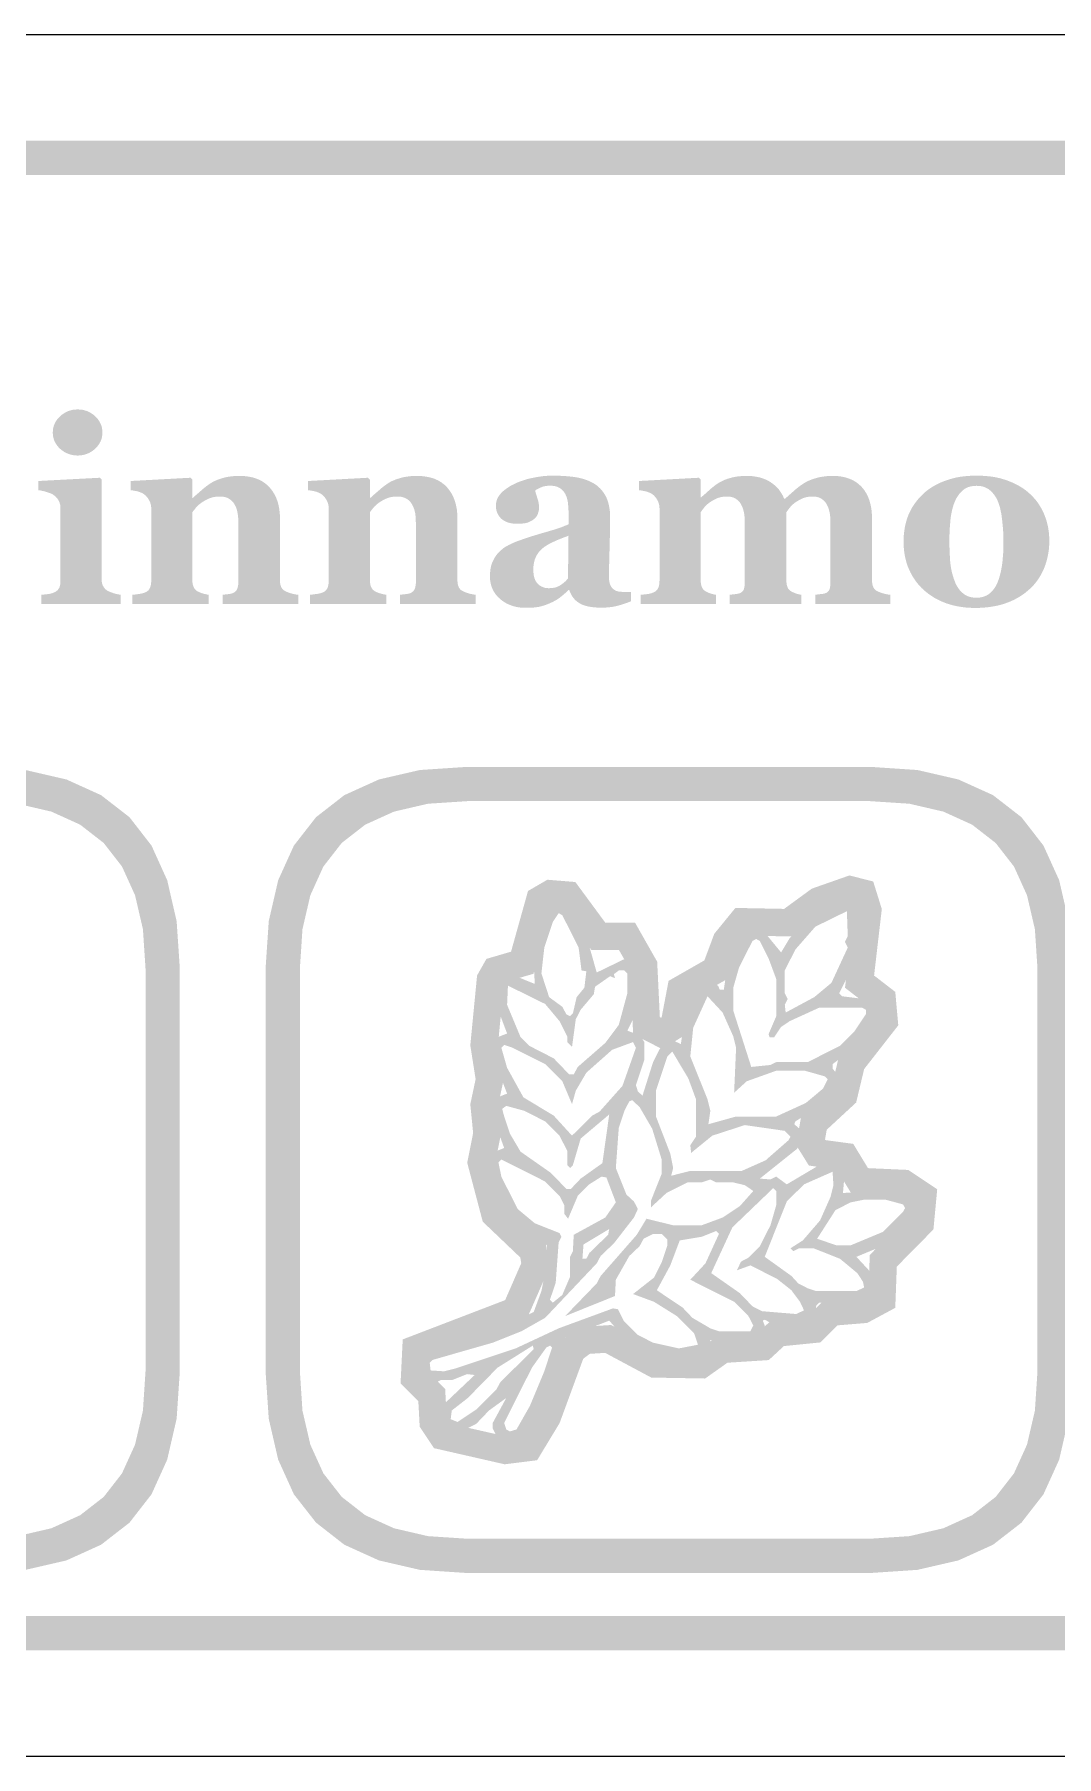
# Model space of a CAD drawing. Header units: millimetres. Extents: x 6 to 594, y 82 to 394.
# Drawn here: x 308.81 to 320.72, y 211.96 to 232.04 of the extents above; entities that cross this region are included whole.
import ezdxf

# ---------------------------------------------------------------- set-up
doc = ezdxf.new("R2010")
doc.units = ezdxf.units.MM
doc.layers.add('CUT', color=1, linetype='Continuous')
doc.layers.add('RASTER', color=7, linetype='Continuous')

msp = doc.modelspace()

# ---------------------------------------------------------------- hatches: boundary and pattern name
at = {"layer": 'RASTER'}
h = msp.add_hatch(color=7, dxfattribs=at)
h.paths.add_polyline_path([(295.8, 228.6), (295.834, 229.116), (295.938, 229.563), (296.109, 229.941), (296.35, 230.25), (296.659, 230.491), (297.038, 230.663), (297.484, 230.766), (298, 230.8), (355.2, 230.8), (355.716, 230.766), (356.163, 230.663), (356.541, 230.491), (356.85, 230.25), (357.091, 229.941), (357.263, 229.563), (357.366, 229.116), (357.4, 228.6), (357.4, 215.4), (357.366, 214.884), (357.263, 214.438), (357.091, 214.059), (356.85, 213.75), (356.541, 213.509), (356.163, 213.337), (355.716, 213.234), (355.2, 213.2), (298, 213.2), (297.484, 213.234), (297.038, 213.337), (296.659, 213.509), (296.35, 213.75), (296.109, 214.059), (295.938, 214.438), (295.834, 214.884), (295.8, 215.4)])
h.paths.add_polyline_path([(296.2, 228.6), (296.2, 215.4), (296.228, 214.978), (296.313, 214.613), (296.453, 214.303), (296.65, 214.05), (296.903, 213.853), (297.213, 213.712), (297.578, 213.628), (298, 213.6), (355.2, 213.6), (355.622, 213.628), (355.988, 213.712), (356.297, 213.853), (356.55, 214.05), (356.747, 214.303), (356.888, 214.613), (356.972, 214.978), (357, 215.4), (357, 228.6), (356.972, 229.022), (356.888, 229.388), (356.747, 229.697), (356.55, 229.95), (356.297, 230.147), (355.988, 230.288), (355.622, 230.372), (355.2, 230.4), (298, 230.4), (297.578, 230.372), (297.213, 230.288), (296.903, 230.147), (296.65, 229.95), (296.453, 229.697), (296.313, 229.388), (296.228, 229.022), (296.2, 228.6)])
h = msp.add_hatch(color=7, dxfattribs=at)
h.paths.add_polyline_path([(309.811, 225.4), (308.886, 225.4), (308.886, 225.507), (308.895, 225.508), (308.905, 225.508), (308.914, 225.509), (308.923, 225.51), (308.933, 225.511), (308.942, 225.512), (308.951, 225.513), (308.96, 225.514), (308.969, 225.515), (308.978, 225.517), (308.986, 225.518), (308.994, 225.52), (309.002, 225.522), (309.01, 225.524), (309.017, 225.526), (309.023, 225.529), (309.035, 225.534), (309.045, 225.539), (309.055, 225.544), (309.063, 225.55), (309.071, 225.557), (309.078, 225.564), (309.084, 225.571), (309.089, 225.579), (309.094, 225.588), (309.098, 225.597), (309.101, 225.607), (309.104, 225.618), (309.106, 225.629), (309.107, 225.641), (309.108, 225.653), (309.108, 225.667), (309.108, 226.519), (309.108, 226.532), (309.107, 226.544), (309.105, 226.556), (309.102, 226.567), (309.099, 226.578), (309.095, 226.589), (309.09, 226.599), (309.085, 226.609), (309.079, 226.619), (309.072, 226.628), (309.066, 226.636), (309.058, 226.644), (309.051, 226.652), (309.043, 226.659), (309.035, 226.665), (309.026, 226.671), (309.019, 226.676), (309.011, 226.68), (309.003, 226.684), (308.993, 226.689), (308.983, 226.693), (308.971, 226.697), (308.959, 226.701), (308.946, 226.705), (308.933, 226.709), (308.92, 226.713), (308.908, 226.716), (308.895, 226.718), (308.883, 226.721), (308.872, 226.723), (308.86, 226.724), (308.849, 226.726), (308.849, 226.833), (309.567, 226.871), (309.589, 226.849), (309.589, 225.686), (309.589, 225.673), (309.59, 225.661), (309.592, 225.649), (309.594, 225.638), (309.597, 225.628), (309.601, 225.617), (309.606, 225.608), (309.611, 225.598), (309.617, 225.59), (309.623, 225.582), (309.63, 225.574), (309.637, 225.567), (309.646, 225.561), (309.654, 225.555), (309.664, 225.55), (309.674, 225.545), (309.681, 225.542), (309.689, 225.539), (309.697, 225.536), (309.704, 225.533), (309.713, 225.53), (309.721, 225.527), (309.729, 225.524), (309.738, 225.522), (309.747, 225.519), (309.756, 225.517), (309.765, 225.515), (309.774, 225.513), (309.783, 225.511), (309.793, 225.509), (309.802, 225.508), (309.811, 225.507)])
h.paths.add_polyline_path([(309.598, 227.398), (309.596, 227.371), (309.592, 227.344), (309.586, 227.319), (309.576, 227.295), (309.564, 227.272), (309.549, 227.25), (309.532, 227.228), (309.512, 227.208), (309.49, 227.19), (309.467, 227.174), (309.443, 227.161), (309.418, 227.15), (309.392, 227.141), (309.366, 227.135), (309.338, 227.131), (309.309, 227.13), (309.28, 227.131), (309.252, 227.135), (309.225, 227.141), (309.199, 227.15), (309.174, 227.161), (309.15, 227.174), (309.127, 227.19), (309.105, 227.208), (309.085, 227.228), (309.067, 227.25), (309.052, 227.272), (309.04, 227.295), (309.031, 227.319), (309.024, 227.344), (309.02, 227.371), (309.019, 227.398), (309.02, 227.425), (309.024, 227.452), (309.031, 227.477), (309.04, 227.501), (309.052, 227.525), (309.067, 227.547), (309.085, 227.568), (309.105, 227.588), (309.127, 227.607), (309.15, 227.623), (309.174, 227.637), (309.199, 227.648), (309.225, 227.656), (309.252, 227.663), (309.28, 227.666), (309.309, 227.668), (309.338, 227.666), (309.366, 227.663), (309.393, 227.656), (309.419, 227.648), (309.444, 227.637), (309.468, 227.623), (309.491, 227.607), (309.513, 227.588), (309.533, 227.568), (309.55, 227.547), (309.564, 227.525), (309.576, 227.501), (309.586, 227.477), (309.592, 227.452), (309.596, 227.425), (309.598, 227.398)])
for points in [[(311.88, 225.4), (310.998, 225.4), (310.998, 225.507), (311.005, 225.508), (311.013, 225.508), (311.02, 225.509), (311.029, 225.51), (311.037, 225.511), (311.046, 225.512), (311.056, 225.513), (311.065, 225.514), (311.075, 225.515), (311.084, 225.517), (311.092, 225.518), (311.1, 225.52), (311.107, 225.522), (311.114, 225.524), (311.12, 225.526), (311.125, 225.529), (311.133, 225.533), (311.14, 225.538), (311.146, 225.543), (311.152, 225.549), (311.157, 225.555), (311.162, 225.561), (311.166, 225.568), (311.169, 225.576), (311.172, 225.584), (311.175, 225.593), (311.177, 225.603), (311.179, 225.614), (311.181, 225.626), (311.182, 225.638), (311.182, 225.652), (311.183, 225.667), (311.183, 226.352), (311.182, 226.388), (311.179, 226.422), (311.175, 226.454), (311.169, 226.483), (311.161, 226.51), (311.152, 226.535), (311.14, 226.557), (311.128, 226.577), (311.113, 226.595), (311.097, 226.61), (311.079, 226.623), (311.06, 226.634), (311.039, 226.642), (311.016, 226.648), (310.992, 226.651), (310.966, 226.652), (310.951, 226.652), (310.937, 226.651), (310.923, 226.65), (310.909, 226.648), (310.896, 226.646), (310.882, 226.643), (310.869, 226.639), (310.857, 226.635), (310.844, 226.63), (310.831, 226.625), (310.819, 226.619), (310.807, 226.613), (310.794, 226.607), (310.782, 226.599), (310.77, 226.592), (310.758, 226.584), (310.747, 226.576), (310.738, 226.569), (310.728, 226.561), (310.719, 226.554), (310.711, 226.546), (310.703, 226.539), (310.696, 226.531), (310.69, 226.524), (310.683, 226.516), (310.677, 226.509), (310.672, 226.501), (310.666, 226.495), (310.661, 226.488), (310.656, 226.482), (310.651, 226.475), (310.646, 226.469), (310.646, 225.683), (310.647, 225.67), (310.647, 225.658), (310.648, 225.647), (310.65, 225.636), (310.652, 225.625), (310.655, 225.615), (310.658, 225.606), (310.661, 225.597), (310.665, 225.589), (310.67, 225.581), (310.675, 225.574), (310.68, 225.567), (310.687, 225.561), (310.694, 225.555), (310.701, 225.55), (310.709, 225.545), (310.715, 225.542), (310.722, 225.539), (310.729, 225.536), (310.736, 225.533), (310.743, 225.53), (310.751, 225.527), (310.759, 225.524), (310.768, 225.522), (310.777, 225.519), (310.785, 225.517), (310.794, 225.515), (310.803, 225.513), (310.811, 225.511), (310.82, 225.509), (310.828, 225.508), (310.837, 225.507), (310.837, 225.4), (309.946, 225.4), (309.946, 225.507), (309.955, 225.508), (309.965, 225.509), (309.974, 225.509), (309.983, 225.51), (309.992, 225.511), (310.002, 225.513), (310.011, 225.514), (310.02, 225.515), (310.029, 225.516), (310.038, 225.518), (310.047, 225.519), (310.055, 225.521), (310.063, 225.523), (310.07, 225.525), (310.077, 225.527), (310.084, 225.529), (310.095, 225.533), (310.105, 225.538), (310.115, 225.543), (310.123, 225.549), (310.131, 225.556), (310.138, 225.563), (310.143, 225.571), (310.148, 225.579), (310.152, 225.587), (310.156, 225.597), (310.159, 225.607), (310.162, 225.618), (310.163, 225.629), (310.165, 225.641), (310.166, 225.653), (310.166, 225.667), (310.166, 226.519), (310.166, 226.53), (310.164, 226.542), (310.163, 226.553), (310.16, 226.564), (310.157, 226.575), (310.153, 226.586), (310.148, 226.597), (310.142, 226.608), (310.136, 226.619), (310.13, 226.629), (310.123, 226.639), (310.115, 226.648), (310.107, 226.657), (310.099, 226.665), (310.09, 226.673), (310.081, 226.68), (310.074, 226.685), (310.067, 226.689), (310.059, 226.693), (310.051, 226.696), (310.043, 226.7), (310.034, 226.703), (310.024, 226.707), (310.014, 226.71), (310.004, 226.712), (309.994, 226.715), (309.983, 226.717), (309.972, 226.719), (309.961, 226.721), (309.949, 226.723), (309.938, 226.724), (309.926, 226.726), (309.926, 226.833), (310.624, 226.871), (310.646, 226.849), (310.646, 226.636), (310.652, 226.636), (310.663, 226.646), (310.674, 226.656), (310.685, 226.666), (310.698, 226.677), (310.71, 226.688), (310.724, 226.699), (310.737, 226.712), (310.752, 226.724), (310.766, 226.737), (310.781, 226.749), (310.795, 226.76), (310.808, 226.771), (310.822, 226.781), (310.835, 226.79), (310.848, 226.799), (310.86, 226.808), (310.874, 226.816), (310.889, 226.825), (310.906, 226.833), (310.923, 226.84), (310.941, 226.848), (310.961, 226.855), (310.981, 226.861), (311.002, 226.868), (311.024, 226.874), (311.047, 226.879), (311.07, 226.883), (311.093, 226.886), (311.117, 226.889), (311.141, 226.891), (311.165, 226.892), (311.19, 226.893), (311.248, 226.891), (311.302, 226.884), (311.352, 226.874), (311.399, 226.859), (311.442, 226.84), (311.481, 226.816), (311.516, 226.789), (311.548, 226.757), (311.576, 226.722), (311.6, 226.684), (311.621, 226.643), (311.638, 226.6), (311.651, 226.553), (311.66, 226.504), (311.666, 226.452), (311.667, 226.398), (311.667, 225.68), (311.668, 225.667), (311.668, 225.654), (311.67, 225.642), (311.671, 225.631), (311.674, 225.621), (311.676, 225.611), (311.68, 225.602), (311.683, 225.593), (311.688, 225.586), (311.693, 225.578), (311.699, 225.571), (311.707, 225.564), (311.715, 225.558), (311.723, 225.552), (311.733, 225.547), (311.744, 225.542), (311.75, 225.54), (311.756, 225.537), (311.763, 225.534), (311.77, 225.532), (311.777, 225.529), (311.785, 225.527), (311.793, 225.524), (311.801, 225.522), (311.81, 225.519), (311.819, 225.517), (311.829, 225.515), (311.838, 225.513), (311.848, 225.511), (311.858, 225.509), (311.869, 225.508), (311.88, 225.507)], [(313.95, 225.4), (313.068, 225.4), (313.068, 225.507), (313.075, 225.508), (313.082, 225.508), (313.09, 225.509), (313.099, 225.51), (313.107, 225.511), (313.116, 225.512), (313.125, 225.513), (313.135, 225.514), (313.145, 225.515), (313.154, 225.517), (313.162, 225.518), (313.17, 225.52), (313.177, 225.522), (313.184, 225.524), (313.19, 225.526), (313.195, 225.529), (313.203, 225.533), (313.209, 225.538), (313.216, 225.543), (313.222, 225.549), (313.227, 225.555), (313.231, 225.561), (313.236, 225.568), (313.239, 225.576), (313.242, 225.584), (313.245, 225.593), (313.247, 225.603), (313.249, 225.614), (313.25, 225.626), (313.252, 225.638), (313.252, 225.652), (313.252, 225.667), (313.252, 226.352), (313.251, 226.388), (313.249, 226.422), (313.245, 226.454), (313.239, 226.483), (313.231, 226.51), (313.221, 226.535), (313.21, 226.557), (313.197, 226.577), (313.183, 226.595), (313.167, 226.61), (313.149, 226.623), (313.129, 226.634), (313.108, 226.642), (313.086, 226.648), (313.061, 226.651), (313.036, 226.652), (313.021, 226.652), (313.007, 226.651), (312.993, 226.65), (312.979, 226.648), (312.965, 226.646), (312.952, 226.643), (312.939, 226.639), (312.926, 226.635), (312.914, 226.63), (312.901, 226.625), (312.889, 226.619), (312.876, 226.613), (312.864, 226.607), (312.852, 226.599), (312.84, 226.592), (312.828, 226.584), (312.817, 226.576), (312.807, 226.569), (312.798, 226.561), (312.789, 226.554), (312.781, 226.546), (312.773, 226.539), (312.766, 226.531), (312.759, 226.524), (312.753, 226.516), (312.747, 226.509), (312.741, 226.501), (312.736, 226.495), (312.731, 226.488), (312.726, 226.482), (312.721, 226.475), (312.716, 226.469), (312.716, 225.683), (312.716, 225.67), (312.717, 225.658), (312.718, 225.647), (312.72, 225.636), (312.722, 225.625), (312.724, 225.615), (312.727, 225.606), (312.731, 225.597), (312.735, 225.589), (312.739, 225.581), (312.745, 225.574), (312.75, 225.567), (312.757, 225.561), (312.764, 225.555), (312.771, 225.55), (312.779, 225.545), (312.785, 225.542), (312.792, 225.539), (312.798, 225.536), (312.806, 225.533), (312.813, 225.53), (312.821, 225.527), (312.829, 225.524), (312.838, 225.522), (312.847, 225.519), (312.855, 225.517), (312.864, 225.515), (312.873, 225.513), (312.881, 225.511), (312.89, 225.509), (312.898, 225.508), (312.907, 225.507), (312.907, 225.4), (312.016, 225.4), (312.016, 225.507), (312.025, 225.508), (312.034, 225.509), (312.044, 225.509), (312.053, 225.51), (312.062, 225.511), (312.071, 225.513), (312.081, 225.514), (312.09, 225.515), (312.099, 225.516), (312.108, 225.518), (312.116, 225.519), (312.125, 225.521), (312.132, 225.523), (312.14, 225.525), (312.147, 225.527), (312.154, 225.529), (312.165, 225.533), (312.175, 225.538), (312.185, 225.543), (312.193, 225.549), (312.201, 225.556), (312.208, 225.563), (312.213, 225.571), (312.218, 225.579), (312.222, 225.587), (312.226, 225.597), (312.229, 225.607), (312.231, 225.618), (312.233, 225.629), (312.235, 225.641), (312.235, 225.653), (312.236, 225.667), (312.236, 226.519), (312.235, 226.53), (312.234, 226.542), (312.232, 226.553), (312.23, 226.564), (312.227, 226.575), (312.223, 226.586), (312.218, 226.597), (312.212, 226.608), (312.206, 226.619), (312.2, 226.629), (312.193, 226.639), (312.185, 226.648), (312.177, 226.657), (312.169, 226.665), (312.16, 226.673), (312.151, 226.68), (312.144, 226.685), (312.137, 226.689), (312.129, 226.693), (312.121, 226.696), (312.112, 226.7), (312.103, 226.703), (312.094, 226.707), (312.084, 226.71), (312.074, 226.712), (312.063, 226.715), (312.053, 226.717), (312.042, 226.719), (312.031, 226.721), (312.019, 226.723), (312.007, 226.724), (311.996, 226.726), (311.996, 226.833), (312.694, 226.871), (312.716, 226.849), (312.716, 226.636), (312.722, 226.636), (312.733, 226.646), (312.744, 226.656), (312.755, 226.666), (312.767, 226.677), (312.78, 226.688), (312.793, 226.699), (312.807, 226.712), (312.822, 226.724), (312.836, 226.737), (312.85, 226.749), (312.864, 226.76), (312.878, 226.771), (312.891, 226.781), (312.905, 226.79), (312.917, 226.799), (312.93, 226.808), (312.944, 226.816), (312.959, 226.825), (312.975, 226.833), (312.993, 226.84), (313.011, 226.848), (313.03, 226.855), (313.051, 226.861), (313.072, 226.868), (313.094, 226.874), (313.117, 226.879), (313.14, 226.883), (313.163, 226.886), (313.187, 226.889), (313.211, 226.891), (313.235, 226.892), (313.26, 226.893), (313.317, 226.891), (313.372, 226.884), (313.422, 226.874), (313.469, 226.859), (313.511, 226.84), (313.551, 226.816), (313.586, 226.789), (313.618, 226.757), (313.646, 226.722), (313.67, 226.684), (313.691, 226.643), (313.707, 226.6), (313.72, 226.553), (313.73, 226.504), (313.735, 226.452), (313.737, 226.398), (313.737, 225.68), (313.737, 225.667), (313.738, 225.654), (313.739, 225.642), (313.741, 225.631), (313.744, 225.621), (313.746, 225.611), (313.75, 225.602), (313.753, 225.593), (313.758, 225.586), (313.763, 225.578), (313.769, 225.571), (313.776, 225.564), (313.784, 225.558), (313.793, 225.552), (313.803, 225.547), (313.813, 225.542), (313.819, 225.54), (313.826, 225.537), (313.833, 225.534), (313.84, 225.532), (313.847, 225.529), (313.855, 225.527), (313.863, 225.524), (313.871, 225.522), (313.88, 225.519), (313.889, 225.517), (313.898, 225.515), (313.908, 225.513), (313.918, 225.511), (313.928, 225.509), (313.939, 225.508), (313.95, 225.507)], [(318.784, 225.4), (317.911, 225.4), (317.911, 225.507), (317.919, 225.508), (317.927, 225.509), (317.935, 225.51), (317.944, 225.511), (317.952, 225.512), (317.961, 225.513), (317.969, 225.514), (317.978, 225.514), (317.987, 225.515), (317.995, 225.516), (318.003, 225.518), (318.01, 225.519), (318.017, 225.521), (318.024, 225.524), (318.03, 225.526), (318.037, 225.529), (318.044, 225.533), (318.051, 225.537), (318.057, 225.543), (318.063, 225.548), (318.068, 225.555), (318.072, 225.562), (318.075, 225.57), (318.078, 225.578), (318.08, 225.587), (318.081, 225.596), (318.083, 225.607), (318.084, 225.617), (318.085, 225.629), (318.086, 225.641), (318.086, 225.653), (318.086, 225.667), (318.086, 226.351), (318.085, 226.387), (318.083, 226.421), (318.079, 226.453), (318.073, 226.483), (318.065, 226.51), (318.056, 226.535), (318.045, 226.557), (318.033, 226.577), (318.019, 226.595), (318.003, 226.61), (317.986, 226.623), (317.968, 226.634), (317.948, 226.642), (317.927, 226.648), (317.904, 226.651), (317.88, 226.652), (317.864, 226.652), (317.849, 226.651), (317.835, 226.65), (317.82, 226.647), (317.806, 226.645), (317.793, 226.641), (317.78, 226.637), (317.768, 226.633), (317.756, 226.628), (317.744, 226.622), (317.732, 226.616), (317.721, 226.611), (317.71, 226.604), (317.699, 226.598), (317.688, 226.591), (317.678, 226.584), (317.667, 226.576), (317.658, 226.568), (317.648, 226.561), (317.64, 226.553), (317.632, 226.545), (317.625, 226.537), (317.618, 226.53), (317.612, 226.522), (317.606, 226.515), (317.6, 226.507), (317.595, 226.5), (317.59, 226.494), (317.585, 226.487), (317.581, 226.481), (317.576, 226.475), (317.572, 226.469), (317.572, 225.683), (317.572, 225.67), (317.573, 225.658), (317.574, 225.646), (317.575, 225.635), (317.577, 225.625), (317.579, 225.615), (317.582, 225.606), (317.585, 225.597), (317.588, 225.589), (317.592, 225.581), (317.597, 225.574), (317.602, 225.568), (317.608, 225.561), (317.615, 225.555), (317.623, 225.55), (317.631, 225.545), (317.637, 225.542), (317.643, 225.539), (317.649, 225.536), (317.656, 225.533), (317.663, 225.53), (317.67, 225.527), (317.677, 225.524), (317.684, 225.522), (317.692, 225.519), (317.699, 225.517), (317.707, 225.515), (317.715, 225.513), (317.723, 225.511), (317.731, 225.509), (317.74, 225.508), (317.748, 225.507), (317.748, 225.4), (316.912, 225.4), (316.912, 225.507), (316.919, 225.508), (316.926, 225.508), (316.934, 225.509), (316.942, 225.51), (316.951, 225.511), (316.96, 225.512), (316.969, 225.513), (316.979, 225.514), (316.988, 225.515), (316.997, 225.517), (317.006, 225.518), (317.013, 225.52), (317.02, 225.522), (317.027, 225.524), (317.032, 225.526), (317.038, 225.529), (317.045, 225.533), (317.052, 225.538), (317.058, 225.543), (317.063, 225.549), (317.068, 225.555), (317.072, 225.561), (317.075, 225.568), (317.078, 225.576), (317.08, 225.584), (317.082, 225.593), (317.084, 225.603), (317.085, 225.614), (317.086, 225.626), (317.087, 225.638), (317.087, 225.652), (317.087, 225.667), (317.087, 226.351), (317.086, 226.387), (317.084, 226.421), (317.08, 226.453), (317.074, 226.483), (317.066, 226.51), (317.057, 226.535), (317.046, 226.557), (317.034, 226.577), (317.02, 226.595), (317.004, 226.61), (316.987, 226.623), (316.969, 226.634), (316.949, 226.642), (316.928, 226.648), (316.905, 226.651), (316.881, 226.652), (316.865, 226.652), (316.85, 226.651), (316.835, 226.65), (316.821, 226.647), (316.807, 226.645), (316.794, 226.641), (316.781, 226.637), (316.769, 226.633), (316.757, 226.628), (316.745, 226.622), (316.733, 226.616), (316.722, 226.611), (316.711, 226.604), (316.7, 226.598), (316.689, 226.591), (316.679, 226.584), (316.668, 226.576), (316.659, 226.568), (316.649, 226.561), (316.641, 226.553), (316.633, 226.545), (316.626, 226.537), (316.619, 226.53), (316.613, 226.522), (316.607, 226.515), (316.601, 226.507), (316.596, 226.5), (316.591, 226.494), (316.586, 226.487), (316.582, 226.481), (316.577, 226.475), (316.573, 226.469), (316.573, 225.683), (316.573, 225.67), (316.574, 225.658), (316.575, 225.647), (316.576, 225.636), (316.578, 225.625), (316.581, 225.616), (316.583, 225.606), (316.586, 225.598), (316.59, 225.59), (316.594, 225.582), (316.599, 225.575), (316.605, 225.568), (316.611, 225.561), (316.618, 225.555), (316.625, 225.55), (316.633, 225.545), (316.639, 225.542), (316.645, 225.539), (316.652, 225.536), (316.658, 225.533), (316.665, 225.53), (316.672, 225.527), (316.679, 225.524), (316.687, 225.522), (316.694, 225.519), (316.702, 225.517), (316.71, 225.515), (316.718, 225.513), (316.726, 225.511), (316.734, 225.509), (316.742, 225.508), (316.75, 225.507), (316.75, 225.4), (315.873, 225.4), (315.873, 225.507), (315.882, 225.508), (315.892, 225.508), (315.901, 225.509), (315.911, 225.51), (315.92, 225.511), (315.929, 225.512), (315.938, 225.513), (315.948, 225.514), (315.957, 225.515), (315.965, 225.517), (315.974, 225.518), (315.982, 225.52), (315.989, 225.522), (315.997, 225.524), (316.004, 225.526), (316.011, 225.529), (316.022, 225.534), (316.032, 225.539), (316.042, 225.544), (316.05, 225.55), (316.058, 225.557), (316.064, 225.564), (316.07, 225.571), (316.075, 225.579), (316.079, 225.588), (316.083, 225.597), (316.086, 225.607), (316.088, 225.618), (316.09, 225.629), (316.092, 225.641), (316.092, 225.653), (316.093, 225.667), (316.093, 226.519), (316.092, 226.531), (316.091, 226.542), (316.089, 226.554), (316.086, 226.565), (316.083, 226.577), (316.079, 226.588), (316.074, 226.599), (316.068, 226.611), (316.061, 226.622), (316.055, 226.632), (316.048, 226.641), (316.04, 226.65), (316.033, 226.659), (316.025, 226.667), (316.016, 226.674), (316.008, 226.68), (316.001, 226.685), (315.994, 226.689), (315.986, 226.693), (315.978, 226.696), (315.969, 226.7), (315.96, 226.703), (315.951, 226.707), (315.941, 226.71), (315.931, 226.712), (315.92, 226.715), (315.91, 226.717), (315.899, 226.719), (315.888, 226.721), (315.876, 226.723), (315.864, 226.724), (315.852, 226.726), (315.852, 226.833), (316.551, 226.871), (316.573, 226.849), (316.573, 226.642), (316.579, 226.642), (316.589, 226.652), (316.6, 226.661), (316.612, 226.672), (316.624, 226.682), (316.636, 226.693), (316.649, 226.705), (316.663, 226.717), (316.676, 226.729), (316.69, 226.742), (316.704, 226.753), (316.718, 226.764), (316.731, 226.775), (316.744, 226.785), (316.757, 226.794), (316.77, 226.803), (316.783, 226.811), (316.797, 226.819), (316.812, 226.827), (316.828, 226.835), (316.845, 226.843), (316.862, 226.85), (316.881, 226.857), (316.901, 226.863), (316.922, 226.869), (316.943, 226.875), (316.965, 226.879), (316.988, 226.884), (317.011, 226.887), (317.034, 226.889), (317.058, 226.891), (317.083, 226.892), (317.108, 226.893), (317.149, 226.892), (317.188, 226.888), (317.225, 226.882), (317.261, 226.875), (317.295, 226.864), (317.327, 226.852), (317.358, 226.837), (317.387, 226.82), (317.414, 226.801), (317.439, 226.781), (317.462, 226.759), (317.483, 226.736), (317.501, 226.711), (317.518, 226.685), (317.533, 226.657), (317.546, 226.628), (317.559, 226.628), (317.57, 226.638), (317.581, 226.648), (317.594, 226.659), (317.606, 226.671), (317.62, 226.682), (317.633, 226.695), (317.648, 226.707), (317.663, 226.721), (317.678, 226.734), (317.693, 226.746), (317.708, 226.758), (317.722, 226.769), (317.736, 226.779), (317.75, 226.789), (317.763, 226.798), (317.776, 226.806), (317.791, 226.815), (317.806, 226.824), (317.823, 226.832), (317.841, 226.84), (317.859, 226.847), (317.879, 226.855), (317.9, 226.861), (317.922, 226.868), (317.944, 226.874), (317.967, 226.879), (317.99, 226.883), (318.013, 226.886), (318.037, 226.889), (318.061, 226.891), (318.086, 226.892), (318.111, 226.893), (318.165, 226.891), (318.215, 226.885), (318.263, 226.874), (318.307, 226.86), (318.348, 226.842), (318.386, 226.819), (318.42, 226.793), (318.452, 226.762), (318.48, 226.728), (318.504, 226.69), (318.525, 226.649), (318.541, 226.604), (318.554, 226.556), (318.564, 226.505), (318.569, 226.45), (318.571, 226.392), (318.571, 225.68), (318.571, 225.667), (318.572, 225.654), (318.573, 225.642), (318.575, 225.631), (318.577, 225.62), (318.58, 225.61), (318.584, 225.601), (318.587, 225.593), (318.592, 225.585), (318.597, 225.577), (318.603, 225.57), (318.61, 225.564), (318.618, 225.557), (318.626, 225.552), (318.636, 225.547), (318.646, 225.542), (318.652, 225.54), (318.658, 225.537), (318.665, 225.534), (318.672, 225.532), (318.679, 225.529), (318.687, 225.527), (318.695, 225.524), (318.704, 225.522), (318.713, 225.519), (318.722, 225.517), (318.731, 225.515), (318.741, 225.513), (318.751, 225.511), (318.762, 225.509), (318.772, 225.508), (318.784, 225.507)]]:
    msp.add_hatch(color=7, dxfattribs=at).paths.add_polyline_path(points)
h = msp.add_hatch(color=7, dxfattribs=at)
h.paths.add_polyline_path([(315.76, 225.431), (315.744, 225.424), (315.726, 225.417), (315.709, 225.411), (315.69, 225.404), (315.67, 225.398), (315.65, 225.391), (315.629, 225.385), (315.608, 225.379), (315.586, 225.374), (315.563, 225.369), (315.54, 225.365), (315.517, 225.362), (315.494, 225.359), (315.47, 225.358), (315.446, 225.356), (315.422, 225.356), (315.378, 225.357), (315.338, 225.359), (315.3, 225.364), (315.265, 225.369), (315.234, 225.377), (315.205, 225.386), (315.179, 225.397), (315.157, 225.41), (315.136, 225.424), (315.118, 225.439), (315.101, 225.456), (315.085, 225.475), (315.072, 225.494), (315.06, 225.516), (315.049, 225.538), (315.041, 225.563), (315.032, 225.563), (315.02, 225.55), (315.007, 225.539), (314.995, 225.527), (314.983, 225.516), (314.971, 225.506), (314.959, 225.496), (314.948, 225.487), (314.936, 225.478), (314.925, 225.469), (314.913, 225.461), (314.901, 225.453), (314.888, 225.445), (314.876, 225.438), (314.863, 225.431), (314.85, 225.424), (314.837, 225.418), (314.82, 225.41), (314.803, 225.403), (314.786, 225.396), (314.77, 225.39), (314.753, 225.384), (314.737, 225.379), (314.721, 225.374), (314.705, 225.37), (314.688, 225.366), (314.67, 225.363), (314.65, 225.361), (314.628, 225.358), (314.605, 225.357), (314.581, 225.356), (314.555, 225.355), (314.527, 225.355), (314.485, 225.356), (314.445, 225.361), (314.406, 225.369), (314.369, 225.38), (314.334, 225.394), (314.3, 225.411), (314.268, 225.431), (314.237, 225.455), (314.209, 225.481), (314.184, 225.509), (314.164, 225.539), (314.147, 225.572), (314.133, 225.606), (314.124, 225.642), (314.118, 225.68), (314.117, 225.721), (314.117, 225.744), (314.118, 225.767), (314.12, 225.788), (314.123, 225.809), (314.127, 225.829), (314.131, 225.848), (314.137, 225.866), (314.143, 225.883), (314.15, 225.899), (314.158, 225.915), (314.166, 225.93), (314.175, 225.945), (314.185, 225.96), (314.195, 225.974), (314.206, 225.988), (314.218, 226.001), (314.229, 226.012), (314.241, 226.023), (314.253, 226.033), (314.265, 226.043), (314.278, 226.053), (314.291, 226.062), (314.305, 226.07), (314.319, 226.078), (314.334, 226.086), (314.349, 226.093), (314.364, 226.101), (314.38, 226.108), (314.396, 226.115), (314.412, 226.122), (314.429, 226.129), (314.446, 226.135), (314.48, 226.147), (314.515, 226.16), (314.552, 226.172), (314.591, 226.185), (314.632, 226.197), (314.674, 226.21), (314.717, 226.223), (314.763, 226.236), (314.807, 226.249), (314.849, 226.261), (314.887, 226.273), (314.922, 226.285), (314.954, 226.296), (314.983, 226.308), (315.009, 226.318), (315.032, 226.329), (315.032, 226.469), (315.032, 226.479), (315.032, 226.489), (315.031, 226.5), (315.031, 226.512), (315.03, 226.524), (315.029, 226.537), (315.028, 226.551), (315.026, 226.566), (315.025, 226.581), (315.023, 226.595), (315.02, 226.608), (315.017, 226.621), (315.014, 226.634), (315.01, 226.645), (315.006, 226.657), (315.001, 226.667), (314.996, 226.679), (314.99, 226.69), (314.983, 226.7), (314.975, 226.71), (314.967, 226.72), (314.957, 226.729), (314.948, 226.738), (314.937, 226.746), (314.925, 226.754), (314.913, 226.76), (314.9, 226.766), (314.886, 226.77), (314.871, 226.774), (314.855, 226.776), (314.839, 226.778), (314.821, 226.778), (314.805, 226.778), (314.79, 226.777), (314.776, 226.776), (314.762, 226.774), (314.749, 226.771), (314.736, 226.768), (314.725, 226.764), (314.714, 226.76), (314.703, 226.756), (314.693, 226.751), (314.683, 226.746), (314.675, 226.742), (314.666, 226.737), (314.658, 226.732), (314.651, 226.728), (314.644, 226.723), (314.645, 226.715), (314.647, 226.706), (314.65, 226.696), (314.652, 226.686), (314.656, 226.674), (314.66, 226.662), (314.664, 226.648), (314.669, 226.633), (314.674, 226.618), (314.678, 226.604), (314.681, 226.589), (314.684, 226.574), (314.686, 226.56), (314.688, 226.546), (314.689, 226.532), (314.689, 226.518), (314.689, 226.511), (314.689, 226.504), (314.688, 226.497), (314.686, 226.49), (314.684, 226.482), (314.682, 226.473), (314.679, 226.465), (314.676, 226.455), (314.673, 226.446), (314.669, 226.438), (314.665, 226.43), (314.66, 226.422), (314.655, 226.415), (314.65, 226.408), (314.644, 226.402), (314.638, 226.396), (314.63, 226.389), (314.621, 226.382), (314.612, 226.376), (314.602, 226.37), (314.593, 226.365), (314.583, 226.36), (314.573, 226.355), (314.563, 226.351), (314.552, 226.347), (314.539, 226.344), (314.525, 226.341), (314.51, 226.339), (314.493, 226.337), (314.475, 226.336), (314.455, 226.335), (314.434, 226.335), (314.405, 226.335), (314.377, 226.338), (314.351, 226.343), (314.326, 226.349), (314.304, 226.358), (314.284, 226.368), (314.265, 226.38), (314.248, 226.394), (314.234, 226.409), (314.221, 226.426), (314.21, 226.443), (314.201, 226.462), (314.194, 226.482), (314.189, 226.503), (314.186, 226.525), (314.185, 226.548), (314.186, 226.569), (314.19, 226.588), (314.195, 226.608), (314.202, 226.626), (314.211, 226.644), (314.222, 226.662), (314.235, 226.679), (314.251, 226.696), (314.267, 226.712), (314.285, 226.727), (314.304, 226.741), (314.323, 226.755), (314.343, 226.768), (314.364, 226.781), (314.387, 226.792), (314.41, 226.803), (314.433, 226.814), (314.457, 226.824), (314.483, 226.833), (314.509, 226.842), (314.536, 226.851), (314.564, 226.858), (314.592, 226.865), (314.622, 226.871), (314.652, 226.877), (314.681, 226.882), (314.71, 226.886), (314.738, 226.89), (314.765, 226.892), (314.792, 226.894), (314.819, 226.895), (314.845, 226.896), (314.88, 226.895), (314.914, 226.895), (314.948, 226.893), (314.981, 226.891), (315.013, 226.889), (315.045, 226.886), (315.075, 226.883), (315.105, 226.879), (315.135, 226.874), (315.163, 226.868), (315.191, 226.861), (315.218, 226.853), (315.245, 226.844), (315.27, 226.833), (315.295, 226.822), (315.319, 226.809), (315.341, 226.796), (315.362, 226.781), (315.382, 226.764), (315.401, 226.746), (315.418, 226.727), (315.434, 226.706), (315.45, 226.684), (315.464, 226.66), (315.476, 226.635), (315.487, 226.608), (315.496, 226.579), (315.504, 226.548), (315.509, 226.516), (315.514, 226.481), (315.516, 226.445), (315.517, 226.406), (315.517, 226.364), (315.517, 226.32), (315.516, 226.274), (315.515, 226.225), (315.514, 226.175), (315.513, 226.123), (315.512, 226.07), (315.51, 226.014), (315.509, 225.959), (315.508, 225.91), (315.506, 225.865), (315.505, 225.826), (315.505, 225.791), (315.504, 225.761), (315.504, 225.735), (315.504, 225.715), (315.504, 225.699), (315.505, 225.684), (315.507, 225.669), (315.509, 225.656), (315.512, 225.643), (315.515, 225.632), (315.519, 225.621), (315.524, 225.611), (315.529, 225.602), (315.535, 225.593), (315.541, 225.585), (315.549, 225.578), (315.557, 225.571), (315.565, 225.565), (315.574, 225.559), (315.584, 225.554), (315.591, 225.551), (315.599, 225.549), (315.607, 225.546), (315.616, 225.544), (315.627, 225.543), (315.638, 225.542), (315.65, 225.541), (315.663, 225.54), (315.676, 225.539), (315.689, 225.539), (315.702, 225.539), (315.714, 225.538), (315.726, 225.538), (315.738, 225.538), (315.749, 225.538), (315.76, 225.538)])
h.paths.add_polyline_path([(315.032, 226.194), (315.012, 226.187), (314.991, 226.18), (314.971, 226.172), (314.95, 226.164), (314.93, 226.156), (314.91, 226.148), (314.89, 226.139), (314.87, 226.13), (314.85, 226.121), (314.831, 226.112), (314.813, 226.103), (314.796, 226.093), (314.78, 226.084), (314.765, 226.074), (314.751, 226.065), (314.738, 226.055), (314.725, 226.044), (314.712, 226.033), (314.7, 226.021), (314.689, 226.008), (314.679, 225.995), (314.67, 225.98), (314.661, 225.966), (314.653, 225.95), (314.646, 225.934), (314.639, 225.917), (314.634, 225.899), (314.63, 225.881), (314.626, 225.862), (314.624, 225.842), (314.622, 225.821), (314.622, 225.8), (314.623, 225.772), (314.625, 225.747), (314.629, 225.723), (314.635, 225.701), (314.642, 225.682), (314.651, 225.664), (314.662, 225.648), (314.674, 225.634), (314.687, 225.622), (314.701, 225.612), (314.716, 225.603), (314.732, 225.596), (314.748, 225.59), (314.766, 225.586), (314.783, 225.584), (314.802, 225.583), (314.822, 225.584), (314.841, 225.585), (314.859, 225.588), (314.876, 225.591), (314.892, 225.596), (314.907, 225.602), (314.921, 225.608), (314.935, 225.616), (314.948, 225.625), (314.96, 225.634), (314.972, 225.643), (314.984, 225.653), (314.995, 225.663), (315.006, 225.674), (315.016, 225.686), (315.026, 225.697)])
h = msp.add_hatch(color=7, dxfattribs=at)
h.paths.add_polyline_path([(320.415, 226.68), (320.442, 226.654), (320.466, 226.627), (320.49, 226.599), (320.511, 226.569), (320.531, 226.538), (320.549, 226.506), (320.566, 226.473), (320.581, 226.439), (320.594, 226.403), (320.606, 226.367), (320.616, 226.33), (320.624, 226.292), (320.63, 226.254), (320.635, 226.214), (320.637, 226.175), (320.638, 226.134), (320.637, 226.094), (320.635, 226.054), (320.63, 226.015), (320.624, 225.976), (320.616, 225.938), (320.606, 225.9), (320.595, 225.863), (320.582, 225.827), (320.567, 225.792), (320.55, 225.757), (320.532, 225.725), (320.512, 225.693), (320.491, 225.663), (320.468, 225.634), (320.443, 225.606), (320.417, 225.58), (320.387, 225.554), (320.356, 225.528), (320.324, 225.505), (320.29, 225.483), (320.255, 225.463), (320.218, 225.444), (320.18, 225.427), (320.141, 225.412), (320.1, 225.398), (320.058, 225.386), (320.014, 225.376), (319.969, 225.368), (319.922, 225.361), (319.874, 225.357), (319.825, 225.354), (319.774, 225.353), (319.73, 225.354), (319.686, 225.356), (319.644, 225.36), (319.602, 225.366), (319.562, 225.373), (319.522, 225.382), (319.483, 225.392), (319.445, 225.404), (319.408, 225.418), (319.372, 225.433), (319.337, 225.45), (319.303, 225.468), (319.271, 225.489), (319.239, 225.51), (319.209, 225.533), (319.179, 225.558), (319.152, 225.583), (319.126, 225.61), (319.102, 225.638), (319.079, 225.668), (319.058, 225.699), (319.038, 225.731), (319.02, 225.765), (319.003, 225.801), (318.988, 225.837), (318.975, 225.875), (318.964, 225.914), (318.955, 225.954), (318.948, 225.994), (318.943, 226.036), (318.94, 226.079), (318.939, 226.124), (318.94, 226.167), (318.942, 226.209), (318.947, 226.25), (318.953, 226.29), (318.961, 226.328), (318.971, 226.365), (318.982, 226.402), (318.995, 226.436), (319.01, 226.47), (319.027, 226.503), (319.045, 226.535), (319.066, 226.566), (319.088, 226.596), (319.112, 226.625), (319.137, 226.653), (319.164, 226.68), (319.192, 226.705), (319.222, 226.729), (319.253, 226.751), (319.285, 226.771), (319.32, 226.79), (319.355, 226.808), (319.393, 226.824), (319.432, 226.839), (319.472, 226.852), (319.514, 226.864), (319.556, 226.874), (319.6, 226.882), (319.645, 226.888), (319.691, 226.892), (319.739, 226.895), (319.787, 226.896), (319.838, 226.895), (319.886, 226.892), (319.934, 226.888), (319.98, 226.882), (320.024, 226.874), (320.067, 226.864), (320.108, 226.852), (320.148, 226.839), (320.186, 226.824), (320.223, 226.808), (320.259, 226.79), (320.293, 226.771), (320.326, 226.751), (320.357, 226.729), (320.387, 226.705), (320.415, 226.68)])
h.paths.add_polyline_path([(320.04, 225.665), (320.048, 225.686), (320.055, 225.708), (320.062, 225.732), (320.068, 225.756), (320.074, 225.781), (320.079, 225.808), (320.084, 225.836), (320.088, 225.864), (320.092, 225.894), (320.095, 225.925), (320.097, 225.958), (320.1, 225.991), (320.101, 226.026), (320.102, 226.062), (320.103, 226.099), (320.103, 226.137), (320.103, 226.163), (320.103, 226.19), (320.101, 226.218), (320.1, 226.247), (320.098, 226.276), (320.095, 226.307), (320.092, 226.339), (320.089, 226.371), (320.085, 226.403), (320.081, 226.434), (320.076, 226.462), (320.07, 226.489), (320.065, 226.514), (320.059, 226.538), (320.052, 226.559), (320.045, 226.579), (320.036, 226.602), (320.026, 226.623), (320.015, 226.643), (320.003, 226.662), (319.99, 226.679), (319.977, 226.695), (319.963, 226.71), (319.947, 226.724), (319.931, 226.737), (319.914, 226.747), (319.896, 226.756), (319.877, 226.764), (319.857, 226.77), (319.835, 226.774), (319.813, 226.776), (319.79, 226.777), (319.765, 226.776), (319.741, 226.773), (319.718, 226.769), (319.696, 226.763), (319.676, 226.755), (319.657, 226.745), (319.64, 226.733), (319.624, 226.72), (319.609, 226.705), (319.594, 226.689), (319.581, 226.672), (319.569, 226.654), (319.557, 226.635), (319.546, 226.615), (319.537, 226.594), (319.528, 226.572), (319.52, 226.551), (319.514, 226.528), (319.507, 226.505), (319.502, 226.481), (319.497, 226.456), (319.492, 226.431), (319.488, 226.404), (319.485, 226.376), (319.483, 226.348), (319.48, 226.32), (319.478, 226.291), (319.476, 226.262), (319.475, 226.233), (319.474, 226.203), (319.474, 226.173), (319.474, 226.143), (319.474, 226.104), (319.474, 226.066), (319.475, 226.031), (319.476, 225.997), (319.478, 225.965), (319.479, 225.934), (319.481, 225.905), (319.484, 225.878), (319.487, 225.852), (319.491, 225.826), (319.496, 225.8), (319.501, 225.773), (319.508, 225.747), (319.516, 225.721), (319.524, 225.694), (319.534, 225.668), (319.542, 225.646), (319.552, 225.625), (319.563, 225.605), (319.575, 225.587), (319.587, 225.569), (319.601, 225.553), (319.615, 225.538), (319.63, 225.525), (319.647, 225.512), (319.664, 225.501), (319.682, 225.492), (319.702, 225.485), (319.722, 225.479), (319.744, 225.475), (319.766, 225.473), (319.79, 225.472), (319.812, 225.473), (319.832, 225.475), (319.852, 225.479), (319.872, 225.484), (319.89, 225.491), (319.908, 225.499), (319.925, 225.509), (319.941, 225.521), (319.956, 225.534), (319.971, 225.548), (319.984, 225.564), (319.997, 225.581), (320.009, 225.6), (320.02, 225.62), (320.031, 225.642), (320.04, 225.665)])
h = msp.add_hatch(color=7, dxfattribs=at)
h.paths.add_polyline_path([(301.1, 221.15), (301.137, 221.701), (301.247, 222.178), (301.43, 222.582), (301.688, 222.913), (302.018, 223.17), (302.422, 223.353), (302.899, 223.463), (303.45, 223.5), (308.15, 223.5), (308.701, 223.463), (309.178, 223.353), (309.582, 223.17), (309.913, 222.913), (310.17, 222.582), (310.353, 222.178), (310.463, 221.701), (310.5, 221.15), (310.5, 216.45), (310.463, 215.899), (310.353, 215.422), (310.17, 215.018), (309.913, 214.687), (309.582, 214.43), (309.178, 214.247), (308.701, 214.137), (308.15, 214.1), (303.45, 214.1), (302.899, 214.137), (302.422, 214.247), (302.018, 214.43), (301.688, 214.688), (301.43, 215.018), (301.247, 215.422), (301.137, 215.899), (301.1, 216.45)])
h.paths.add_polyline_path([(301.5, 221.15), (301.5, 216.45), (301.53, 215.993), (301.622, 215.597), (301.774, 215.262), (301.987, 214.988), (302.262, 214.774), (302.597, 214.622), (302.993, 214.53), (303.45, 214.5), (308.15, 214.5), (308.607, 214.53), (309.003, 214.622), (309.338, 214.774), (309.613, 214.988), (309.826, 215.262), (309.978, 215.597), (310.07, 215.993), (310.1, 216.45), (310.1, 221.15), (310.07, 221.607), (309.978, 222.003), (309.826, 222.338), (309.613, 222.612), (309.338, 222.826), (309.003, 222.978), (308.607, 223.07), (308.15, 223.1), (303.45, 223.1), (302.993, 223.07), (302.597, 222.978), (302.262, 222.826), (301.988, 222.613), (301.774, 222.338), (301.622, 222.003), (301.53, 221.607), (301.5, 221.15)])
h = msp.add_hatch(color=7, dxfattribs=at)
h.paths.add_polyline_path([(311.5, 221.15), (311.537, 221.701), (311.647, 222.178), (311.83, 222.582), (312.088, 222.913), (312.418, 223.17), (312.822, 223.353), (313.299, 223.463), (313.85, 223.5), (318.55, 223.5), (319.101, 223.463), (319.578, 223.353), (319.982, 223.17), (320.313, 222.913), (320.57, 222.582), (320.753, 222.178), (320.863, 221.701), (320.9, 221.15), (320.9, 216.45), (320.863, 215.899), (320.753, 215.422), (320.57, 215.018), (320.313, 214.687), (319.982, 214.43), (319.578, 214.247), (319.101, 214.137), (318.55, 214.1), (313.85, 214.1), (313.299, 214.137), (312.822, 214.247), (312.418, 214.43), (312.088, 214.688), (311.83, 215.018), (311.647, 215.422), (311.537, 215.899), (311.5, 216.45)])
h.paths.add_polyline_path([(311.9, 221.15), (311.9, 216.45), (311.93, 215.993), (312.022, 215.597), (312.174, 215.262), (312.388, 214.988), (312.662, 214.774), (312.997, 214.622), (313.393, 214.53), (313.85, 214.5), (318.55, 214.5), (319.007, 214.53), (319.403, 214.622), (319.738, 214.774), (320.013, 214.988), (320.226, 215.262), (320.378, 215.597), (320.47, 215.993), (320.5, 216.45), (320.5, 221.15), (320.47, 221.607), (320.378, 222.003), (320.226, 222.338), (320.013, 222.612), (319.738, 222.826), (319.403, 222.978), (319.007, 223.07), (318.55, 223.1), (313.85, 223.1), (313.393, 223.07), (312.997, 222.978), (312.662, 222.826), (312.388, 222.613), (312.174, 222.338), (312.022, 222.003), (311.93, 221.607), (311.9, 221.15)])
h = msp.add_hatch(color=7, dxfattribs=at)
h.paths.add_polyline_path([(318.308, 222.234), (318.585, 222.163), (318.685, 221.842), (318.595, 221.067), (318.842, 220.876), (318.877, 220.486), (318.479, 219.976), (318.386, 219.586), (318.043, 219.269), (318.023, 219.155), (318.027, 219.148), (318.352, 219.104), (318.524, 218.821), (318.994, 218.8), (319.331, 218.575), (319.287, 218.106), (318.86, 217.673), (318.842, 217.192), (318.515, 217.016), (318.17, 216.988), (317.971, 216.789), (317.543, 216.746), (317.367, 216.583), (316.885, 216.552), (316.625, 216.368), (315.997, 216.379), (315.459, 216.667), (315.281, 216.656), (315.204, 216.599), (314.928, 215.848), (314.666, 215.415), (314.287, 215.368), (313.463, 215.556), (313.297, 215.805), (313.281, 216.105), (313.074, 216.312), (313.099, 216.824), (314.293, 217.282), (314.481, 217.712), (314.47, 217.779), (314.032, 218.197), (313.851, 218.884), (313.92, 219.231), (313.887, 219.566), (313.949, 219.858), (313.887, 220.253), (313.966, 221.068), (314.075, 221.261), (314.362, 221.345), (314.56, 222.053), (314.786, 222.184), (315.112, 222.157), (315.461, 221.683), (315.808, 221.683), (316.066, 221.228), (316.097, 220.582), (316.11, 220.575), (316.118, 220.58), (316.199, 221.005), (316.616, 221.243), (316.732, 221.554), (316.978, 221.855), (317.546, 221.844), (317.869, 222.08)])
h.paths.add_polyline_path([(318.322, 221.9), (318.02, 221.794), (317.648, 221.522), (317.128, 221.532), (317.014, 221.392), (316.876, 221.022), (316.485, 220.8), (316.406, 220.383), (316.127, 220.208), (315.786, 220.381), (315.75, 221.137), (315.621, 221.363), (315.3, 221.363), (314.941, 221.85), (314.86, 221.857), (314.833, 221.841), (314.623, 221.087), (314.289, 220.99), (314.278, 220.97), (314.21, 220.263), (314.275, 219.849), (314.21, 219.548), (314.244, 219.215), (314.179, 218.894), (314.319, 218.366), (314.769, 217.936), (314.812, 217.669), (314.532, 217.031), (313.409, 216.6), (313.401, 216.438), (313.594, 216.245), (313.612, 215.91), (313.659, 215.839), (314.304, 215.693), (314.473, 215.713), (314.638, 215.987), (314.936, 216.799), (315.167, 216.969), (315.529, 216.992), (316.08, 216.698), (316.526, 216.69), (316.774, 216.866), (317.233, 216.895), (317.404, 217.053), (317.825, 217.096), (318.027, 217.298), (318.422, 217.33), (318.529, 217.387), (318.545, 217.809), (318.979, 218.25), (318.995, 218.415), (318.891, 218.484), (318.34, 218.509), (318.158, 218.807), (317.835, 218.851), (317.686, 219.09), (317.746, 219.431), (318.097, 219.755), (318.184, 220.119), (318.547, 220.583), (318.536, 220.708), (318.256, 220.924), (318.359, 221.812), (318.332, 221.898), (318.322, 221.9)])
h = msp.add_hatch(color=7, dxfattribs=at)
h.paths.add_polyline_path([(314.86, 221.95), (314.993, 221.904), (315.127, 221.737), (315.25, 221.493), (315.361, 221.102), (315.684, 221.259), (315.761, 221.236), (315.818, 221.159), (315.818, 220.992), (315.851, 220.892), (315.785, 220.558), (315.718, 220.425), (315.861, 220.368), (315.918, 220.291), (315.918, 220.091), (315.818, 219.79), (315.841, 219.714), (315.895, 219.667), (316.018, 220.057), (316.108, 220.234), (316.219, 220.325), (316.342, 220.268), (316.385, 220.558), (316.452, 220.759), (316.576, 220.969), (316.686, 220.992), (316.776, 220.949), (316.796, 220.902), (316.843, 220.902), (316.886, 221.193), (317.11, 221.603), (317.22, 221.66), (317.263, 221.637), (317.511, 221.336), (317.611, 221.503), (317.878, 221.77), (318.088, 221.894), (318.322, 221.96), (318.365, 221.937), (318.422, 221.86), (318.422, 221.493), (318.322, 221.126), (318.188, 220.859), (318.222, 220.825), (318.489, 220.792), (318.599, 220.735), (318.622, 220.592), (318.532, 220.415), (318.445, 220.335), (318.399, 220.248), (318.111, 220.034), (318.111, 219.981), (318.188, 219.891), (318.131, 219.714), (317.965, 219.547), (317.677, 219.366), (317.664, 219.333), (317.754, 219.256), (317.754, 219.156), (317.697, 219.046), (317.263, 218.699), (317.387, 218.689), (317.454, 218.722), (317.577, 218.632), (317.955, 218.856), (318.155, 218.889), (318.255, 218.789), (318.232, 218.532), (318.889, 218.555), (319.066, 218.465), (319.09, 218.321), (319.033, 218.211), (318.766, 217.944), (318.389, 217.787), (318.565, 217.597), (318.622, 217.487), (318.599, 217.343), (318.522, 217.287), (318.389, 217.253), (317.955, 217.253), (317.921, 217.22), (317.898, 217.076), (317.821, 217.019), (317.387, 217.019), (317.32, 217.053), (317.297, 217.043), (317.32, 216.986), (317.297, 216.843), (317.153, 216.786), (316.686, 216.819), (316.643, 216.662), (316.552, 216.619), (316.118, 216.619), (315.985, 216.652), (315.741, 216.776), (315.507, 217.043), (314.993, 216.843), (314.816, 216.285), (314.593, 215.774), (314.526, 215.674), (314.416, 215.617), (314.316, 215.617), (314.205, 215.674), (314.149, 215.784), (314.149, 215.851), (314.306, 216.141), (314.105, 215.995), (313.958, 215.841), (313.781, 215.751), (313.681, 215.751), (313.591, 215.794), (313.548, 215.884), (313.571, 216.061), (313.938, 216.409), (313.848, 216.419), (313.681, 216.352), (313.548, 216.352), (313.481, 216.318), (313.337, 216.409), (313.314, 216.619), (313.337, 216.662), (313.448, 216.719), (314.149, 216.919), (314.626, 217.143), (314.716, 217.387), (314.783, 217.721), (314.783, 217.921), (314.539, 218.044), (314.339, 218.245), (314.182, 218.522), (314.115, 218.755), (314.139, 218.999), (314.282, 219.056), (314.149, 219.423), (314.149, 219.59), (314.172, 219.634), (314.316, 219.69), (314.149, 220.124), (314.149, 220.291), (314.172, 220.335), (314.316, 220.391), (314.215, 220.658), (314.192, 220.902), (314.215, 220.992), (314.282, 221.059), (314.416, 221.059), (314.639, 220.969), (314.616, 221.393), (314.683, 221.66), (314.806, 221.904)])
h.paths.add_polyline_path([(318.278, 221.817), (317.911, 221.637), (317.677, 221.37), (317.554, 221.126), (317.554, 220.859), (317.587, 220.792), (317.554, 220.725), (317.564, 220.635), (317.898, 220.815), (318.098, 220.982), (318.288, 221.393), (318.255, 221.46), (318.288, 221.526)])
h.paths.add_polyline_path([(314.917, 221.794), (314.85, 221.693), (314.75, 221.393), (314.716, 221.092), (314.806, 220.815), (314.96, 220.702), (315.007, 220.615), (315.05, 220.592), (315.083, 220.625), (315.127, 220.815), (315.217, 220.925), (315.24, 221.116), (315.184, 221.126), (315.15, 221.393), (314.96, 221.77)])
h.paths.add_polyline_path([(317.22, 221.493), (317.177, 221.47), (317.02, 221.159), (316.953, 220.925), (316.953, 220.658), (317.163, 220.001), (317.387, 220.024), (317.454, 220.057), (317.821, 220.057), (318.198, 220.248), (318.365, 220.415), (318.499, 220.615), (318.499, 220.668), (318.455, 220.692), (317.955, 220.692), (317.611, 220.535), (317.511, 220.468), (317.43, 220.348), (317.377, 220.348), (317.364, 220.381), (317.454, 220.592), (317.454, 221.026), (317.364, 221.269), (317.263, 221.47)])
h.paths.add_polyline_path([(315.618, 221.126), (315.561, 221.082), (315.574, 221.036), (315.517, 221.059), (315.341, 220.936), (315.327, 220.849), (315.174, 220.668), (315.117, 220.558), (315.073, 220.234), (315.017, 220.291), (315.017, 220.358), (314.927, 220.535), (314.76, 220.735), (314.326, 220.949), (314.316, 220.725), (314.473, 220.348), (314.573, 220.248), (314.86, 220.101), (315.04, 219.914), (315.093, 219.914), (315.14, 220.001), (315.461, 220.281), (315.618, 220.491), (315.718, 220.859), (315.718, 221.092), (315.684, 221.126)])
h.paths.add_polyline_path([(316.653, 220.825), (316.486, 220.458), (316.452, 220.124), (316.653, 219.623), (316.686, 219.49), (316.663, 219.333), (316.986, 219.423), (317.454, 219.423), (317.798, 219.58), (317.998, 219.747), (318.055, 219.857), (318.021, 219.891), (317.788, 219.957), (317.454, 219.957), (317.11, 219.834), (316.963, 219.7), (316.986, 220.224), (316.953, 220.358), (316.829, 220.635)])
h.paths.add_polyline_path([(315.785, 220.291), (315.541, 220.201), (315.24, 219.934), (315.117, 219.724), (315.073, 219.567), (314.96, 219.834), (314.76, 220.034), (314.382, 220.224), (314.282, 220.258), (314.249, 220.224), (314.316, 219.991), (314.506, 219.647), (314.86, 219.433), (315.073, 219.2), (315.307, 219.433), (315.394, 219.48), (315.661, 219.78), (315.818, 220.224)])
h.paths.add_polyline_path([(316.242, 220.181), (316.185, 220.124), (316.052, 219.724), (316.052, 219.423), (316.219, 218.989), (316.252, 218.822), (316.229, 218.732), (316.452, 218.789), (317.053, 218.789), (317.33, 218.912), (317.597, 219.146), (317.621, 219.189), (317.554, 219.256), (317.087, 219.323), (316.709, 219.2), (316.462, 218.999), (316.452, 219.089), (316.519, 219.189), (316.519, 219.623), (316.429, 219.867)])
h.paths.add_polyline_path([(315.775, 219.613), (315.741, 219.6), (315.684, 219.49), (315.618, 219.29), (315.584, 218.822), (315.708, 218.512), (315.795, 218.432), (315.841, 218.345), (315.795, 218.245), (315.561, 217.944), (315.407, 217.797), (315.361, 217.711), (314.76, 217.076), (314.483, 216.919), (314.149, 216.786), (313.448, 216.585), (313.414, 216.552), (313.424, 216.462), (313.581, 216.452), (313.715, 216.485), (314.416, 216.719), (314.917, 216.953), (315.551, 217.186), (315.608, 217.176), (315.674, 217.043), (315.841, 216.876), (316.018, 216.786), (316.319, 216.719), (316.542, 216.762), (316.496, 216.896), (316.295, 217.096), (316.028, 217.263), (315.785, 217.353), (316.028, 217.544), (316.118, 217.721), (316.185, 217.921), (316.185, 217.988), (316.118, 218.054), (316.018, 218.054), (315.908, 217.998), (315.861, 217.911), (315.741, 217.797), (315.584, 217.52), (315.574, 217.33), (314.993, 217.096), (315.361, 217.477), (315.407, 217.564), (315.828, 218.044), (315.941, 218.231), (316.252, 218.155), (316.586, 218.155), (316.829, 218.245), (317.03, 218.378), (317.187, 218.555), (317.087, 218.622), (316.953, 218.655), (316.753, 218.655), (316.686, 218.689), (316.586, 218.655), (316.419, 218.655), (316.175, 218.532), (315.995, 218.365), (315.995, 218.445), (316.118, 218.755), (316.118, 218.922), (316.008, 219.28), (315.861, 219.533)])
h.paths.add_polyline_path([(314.306, 219.547), (314.259, 219.513), (314.282, 219.423), (314.349, 219.223), (314.473, 219.013), (314.826, 218.766), (315.007, 218.579), (315.06, 218.579), (315.174, 218.699), (315.427, 218.879), (315.507, 219.447), (315.174, 219.166), (315.083, 218.856), (315.05, 218.822), (315.017, 218.856), (315.017, 219.023), (314.927, 219.2), (314.76, 219.366), (314.516, 219.49)])
h.paths.add_polyline_path([(314.249, 218.922), (314.215, 218.889), (314.249, 218.722), (314.439, 218.345), (314.639, 218.178), (314.927, 218.064), (314.95, 218.021), (314.917, 217.954), (314.883, 217.487), (314.816, 217.287), (314.85, 217.253), (314.96, 217.343), (315.05, 217.554), (315.05, 217.787), (315.083, 217.854), (315.093, 218.044), (315.461, 218.245), (315.584, 218.422), (315.474, 218.712), (315.417, 218.722), (315.274, 218.632), (315.14, 218.498), (315.027, 218.231), (314.983, 218.288), (314.983, 218.388), (314.927, 218.498), (314.76, 218.665)])
h.paths.add_polyline_path([(318.111, 218.779), (317.778, 218.632), (317.577, 218.432), (317.32, 217.787), (317.631, 217.564), (317.711, 217.477), (317.821, 217.42), (317.921, 217.387), (318.389, 217.387), (318.479, 217.43), (318.465, 217.497), (318.399, 217.597), (318.198, 217.764), (317.888, 217.887), (317.721, 217.887), (317.654, 217.854), (317.621, 217.887), (317.764, 217.978), (317.965, 218.211), (318.088, 218.488), (318.121, 218.622)])
h.paths.add_polyline_path([(317.42, 218.589), (316.943, 218.131), (316.696, 217.597), (317.03, 217.363), (317.177, 217.21), (317.287, 217.153), (317.687, 217.12), (317.778, 217.163), (317.731, 217.263), (317.631, 217.397), (317.464, 217.53), (317.153, 217.687), (316.996, 217.63), (317.043, 217.731), (317.13, 217.777), (317.263, 217.911), (317.387, 218.155), (317.454, 218.388), (317.454, 218.555)])
h.paths.add_polyline_path([(318.489, 218.455), (318.322, 218.422), (318.145, 218.332), (317.931, 217.998), (318.155, 217.921), (318.322, 217.921), (318.699, 218.078), (318.933, 218.311), (318.956, 218.355), (318.933, 218.398), (318.722, 218.455)])
h.paths.add_polyline_path([(315.507, 218.111), (315.207, 217.931), (315.194, 217.764), (315.24, 217.764), (315.274, 217.831), (315.494, 218.044)])
h.paths.add_polyline_path([(316.753, 218.088), (316.586, 218.021), (316.329, 217.978), (316.219, 217.687), (316.062, 217.397), (316.362, 217.196), (316.476, 217.076), (316.686, 216.953), (316.786, 216.919), (317.153, 216.919), (317.187, 216.986), (317.13, 217.096), (316.963, 217.263), (316.452, 217.52), (316.629, 217.711), (316.786, 218.054)])
h.paths.add_polyline_path([(314.616, 216.752), (314.205, 216.495), (313.858, 216.141), (313.671, 215.995), (313.658, 215.894), (313.738, 215.861), (313.958, 216.008), (314.192, 216.242), (314.239, 216.328), (314.626, 216.709)])
h.paths.add_polyline_path([(314.816, 216.752), (314.773, 216.729), (314.606, 216.495), (314.282, 215.851), (314.306, 215.774), (314.349, 215.751), (314.426, 215.774), (314.583, 216.051), (314.75, 216.452), (314.84, 216.729)])

# ---------------------------------------------------------------- linework, layer by layer
at = {"layer": 'CUT'}
for points in [[(297.599, 232.04), (355.601, 232.04)], [(355.601, 211.96), (297.599, 211.96)]]:
    msp.add_lwpolyline(points, dxfattribs=at)

doc.saveas('drawing.dxf')
